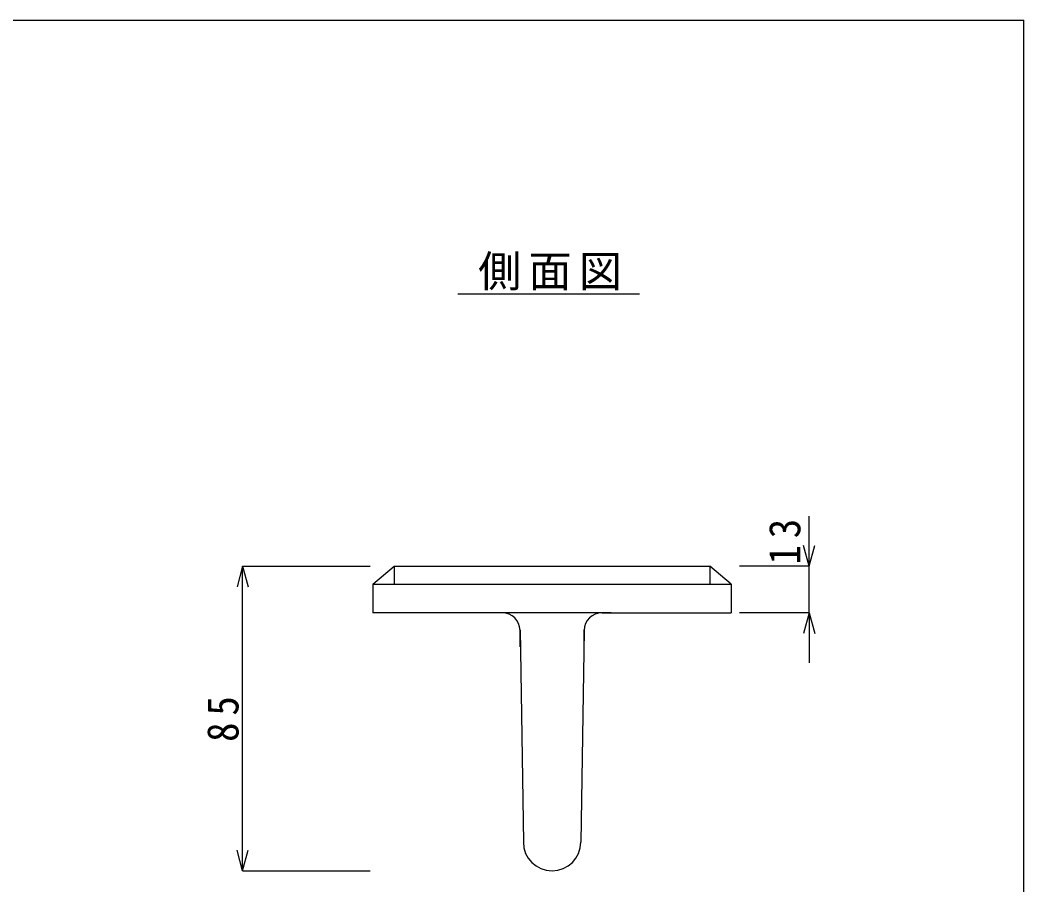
# Model space of a CAD drawing. Units: millimetres on the paper, with parts at other scales. Extents: x -140 to 4236, y -1707 to 1458.
# Drawn here: x 0.1 to 140.1, y -21.5 to 99.1 of the extents above; entities that cross this region are included whole.
import ezdxf

# ---------------------------------------------------------------- set-up
doc = ezdxf.new("R2010")
doc.units = ezdxf.units.MM
doc.layers.add('0-0_図面枠', color=7, linetype='Continuous')
doc.layers.add('1-1', color=3, linetype='Continuous')
doc.styles.add('ＭＳ ゴシック', font='')
doc.styles.get('ＭＳ ゴシック').set_extended_font_data('MS Gothic')

msp = doc.modelspace()

# ---------------------------------------------------------------- linework, layer by layer
at = {"layer": '0-0_図面枠', "color": 5}
msp.add_line((-139.949, 99.1), (140.051, 99.1), dxfattribs=at)
msp.add_lwpolyline([(-139.949, 99.1), (-139.949, -96.9), (140.051, -96.9), (140.051, 99.1)], dxfattribs=at)
at = {"layer": '1-1'}
msp.add_line((61.109, 60.91), (86.432, 60.91), dxfattribs=at)
at = {"layer": '1-1', "color": 4}
for p, q in [((110.106, 22.922), (110.106, 29.922)), ((110.106, 22.922), (109.33, 25.82)), ((110.106, 22.922), (110.882, 25.82)), ((31.083, 22.922), (30.307, 20.024)), ((31.083, -19.578), (31.083, 22.922)), ((31.083, 22.922), (31.859, 20.024)), ((31.083, 22.922), (48.89, 22.922)), ((110.106, 22.922), (100.387, 22.922)), ((110.106, 16.422), (110.106, 22.922)), ((110.106, 16.422), (100.387, 16.422)), ((110.106, 16.422), (109.33, 13.524)), ((110.106, 16.422), (110.106, 9.422)), ((110.106, 16.422), (110.882, 13.524)), ((69.776, 12.544), (69.776, 14.027)), ((78.711, 12.544), (78.711, 14.027)), ((69.778, 11.663), (69.778, 13.962)), ((78.709, 11.663), (78.709, 13.962)), ((31.083, -19.578), (30.307, -16.68)), ((31.083, -19.578), (31.859, -16.68)), ((31.083, -19.578), (48.89, -19.578))]:
    msp.add_line(p, q, dxfattribs=at)
at = {"layer": '1-1', "color": 7}
for p, q in [((49.243, 20.422), (52.243, 22.922)), ((52.243, 22.922), (96.243, 22.922)), ((52.243, 22.922), (52.243, 20.422)), ((99.243, 20.422), (96.243, 22.922)), ((96.243, 22.922), (96.243, 20.422)), ((49.243, 20.422), (99.243, 20.422)), ((49.243, 20.422), (49.243, 16.422)), ((99.243, 20.422), (99.243, 16.422)), ((82.477, 16.422), (49.243, 16.422)), ((81.209, 16.422), (99.243, 16.422)), ((69.776, 14.027), (70.243, -15.579)), ((78.709, 13.956), (78.243, -15.579))]:
    msp.add_line(p, q, dxfattribs=at)
for centre, radius, start, end in [((67.278, 13.922), 2.5, 0.79572, 90), ((81.209, 13.922), 2.5, 90, 179.20428), ((74.243, -15.579), 4, 180, 0)]:
    msp.add_arc(centre, radius, start, end, dxfattribs=at)

# ---------------------------------------------------------------- texts
at = {"layer": '1-1', "insert": (63.944, 61.379), "char_height": 4.399, "attachment_point": 7, "style": 'ＭＳ ゴシック'}
msp.add_mtext('\\T1.17;側面図', dxfattribs=at)
at = {"layer": '1-1', "char_height": 4.399, "attachment_point": 7, "rotation": 90, "style": 'ＭＳ ゴシック'}
for s, insert in [('\\T1.36;\\W0.9;13', (108.941, 23.166)), ('\\T1.36;\\W0.9;85', (30.583, -1.578))]:
    msp.add_mtext(s, dxfattribs=dict(at, insert=insert))

doc.saveas('drawing.dxf')
